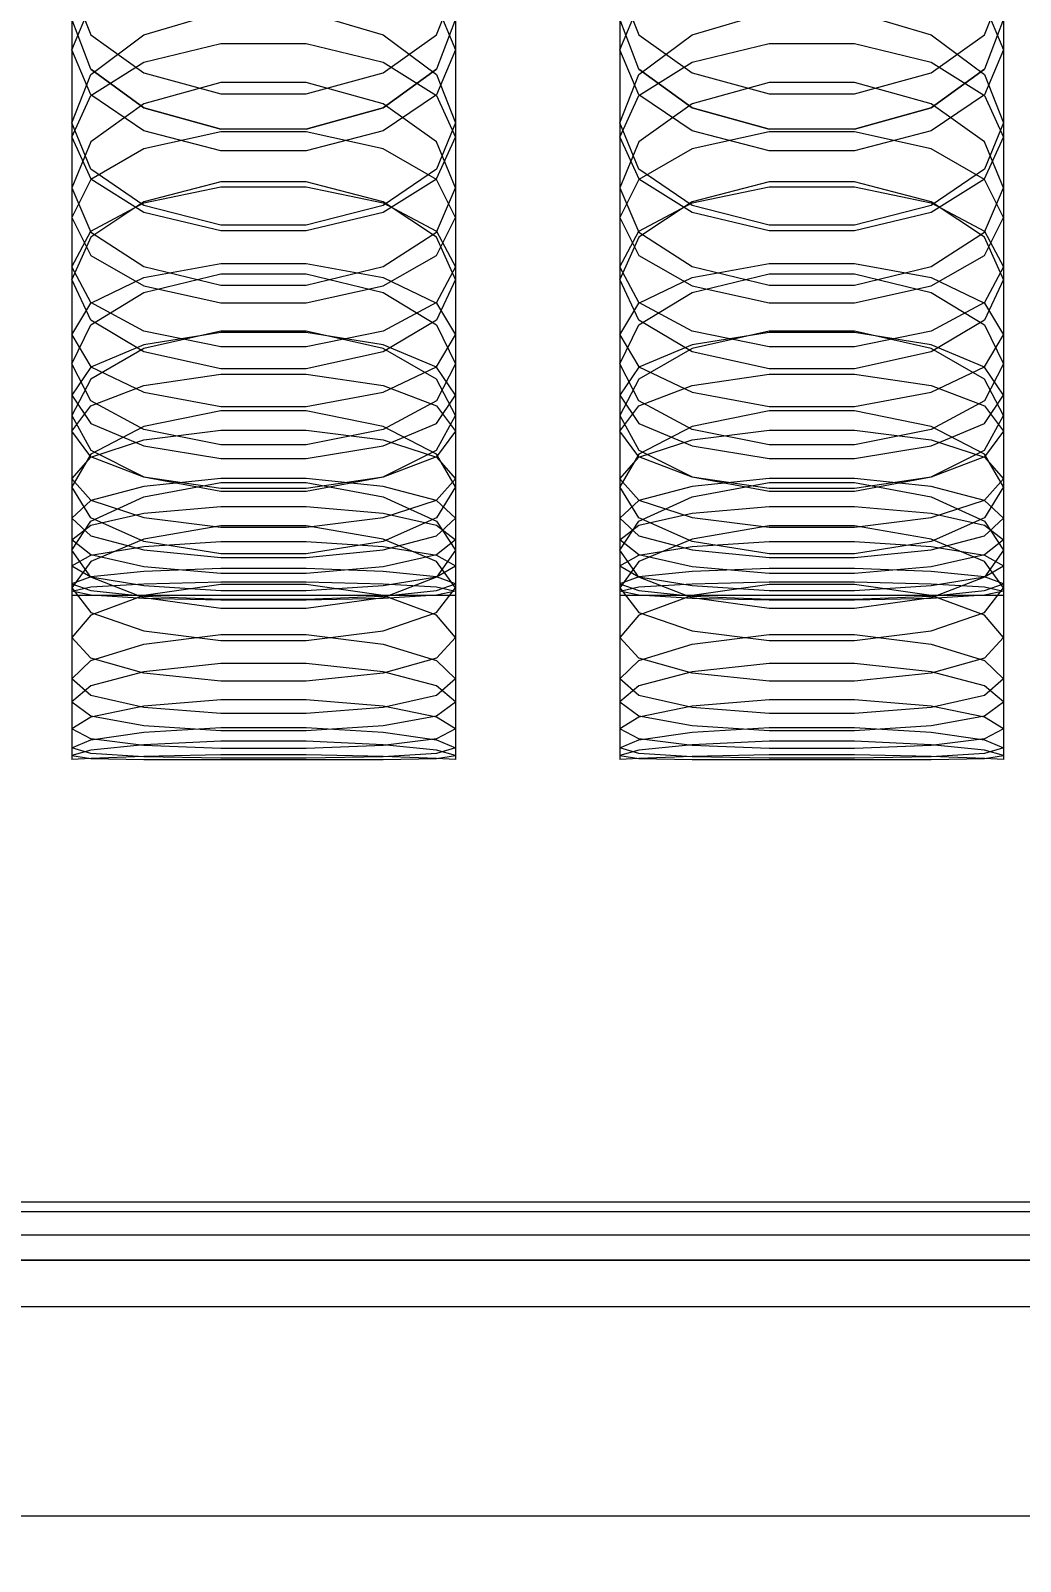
# Model space of a CAD drawing. Header units: millimetres. Extents: x -191664 to 191490, y -197311 to 10263.
# Drawn here: x 1994.5 to 2102.8, y -117955 to -117787.5 of the extents above; entities that cross this region are included whole.
import ezdxf

# ---------------------------------------------------------------- set-up
doc = ezdxf.new("R2010")
doc.units = ezdxf.units.MM
doc.layers.add('DET_briquetadora_frontal', color=7, linetype='Continuous', lineweight=0)
doc.layers.add('R15_COTAS_TRANSPORTE_P', color=1, linetype='Continuous', lineweight=0)
doc.dimstyles.new('PLANTA_20', dxfattribs={"dimtxt": 50, "dimasz": 30, "dimexe": 30, "dimexo": 16, "dimgap": 20, "dimtad": 1, "dimtih": 1, "dimtoh": 1, "dimdec": 1, "dimzin": 0, "dimdsep": 46, "dimcen": 0.09, "dimadec": 0, "dimazin": 0, "dimtfac": 1, "dimtdec": 4, "dimtofl": 0, "dimtmove": 0, "dimatfit": 3, "dimfxl": 1, "dimtolj": 1, "dimtzin": 0, "dimarcsym": 0})

# ---------------------------------------------------------------- blocks, each defined once
blk = doc.blocks.new('*D133')
at = {"layer": 'Defpoints', "color": 0, "transparency": 16777216}
for p in [(439.69, -194147.98), (217.89, -194406.09), (-500, -194490), (-500, -194490), (500, -194490)]:
    blk.add_point(p, dxfattribs=at)
at = {"layer": 'R15_COTAS_TRANSPORTE_P', "color": 0, "lineweight": -2, "transparency": 16777216}
blk.add_arc((-500, -194490), 722.77, 2.37834, 17.62166, dxfattribs=at)
at = {"layer": 'R15_COTAS_TRANSPORTE_P', "color": 0, "transparency": 16777216}
for points in [[(184.12, -194272.81), (193.59, -194269.58), (179.18, -194242.8)], [(227.15, -194459.9), (217.15, -194460.11), (222.77, -194490)]]:
    blk.add_solid(points, dxfattribs=at)

msp = doc.modelspace()

# ---------------------------------------------------------------- linework, layer by layer
at = {"layer": 'DET_briquetadora_frontal', "color": 9, "true_color": 0xb9c3c2}
for p, q in [((1999, -117782.73), (1999, -117797.53)), ((1999, -117782.73), (2001.08, -117787.92)), ((2038.92, -117787.92), (2041, -117782.73)), ((2041, -117782.73), (2041, -117797.53)), ((2059, -117782.73), (2059, -117797.53)), ((2059, -117782.73), (2061.08, -117787.92)), ((2098.92, -117787.92), (2101, -117782.73)), ((2101, -117782.73), (2101, -117797.53)), ((1999, -117789.54), (2001.08, -117784.6)), ((2038.92, -117784.6), (2041, -117789.54)), ((2059, -117789.54), (2061.08, -117784.6)), ((2098.92, -117784.6), (2101, -117789.54)), ((2001.08, -117791.66), (1999, -117786.19)), ((2006.91, -117787.91), (2015.33, -117785.44)), ((2024.67, -117785.44), (2033.09, -117787.91)), ((2041, -117786.19), (2038.92, -117791.66)), ((2061.08, -117791.66), (2059, -117786.19)), ((2066.91, -117787.91), (2075.33, -117785.44)), ((2084.67, -117785.44), (2093.09, -117787.91)), ((2101, -117786.19), (2098.92, -117791.66)), ((2001.08, -117792.26), (2006.91, -117787.91)), ((2001.08, -117787.92), (2006.91, -117792.08)), ((2033.09, -117787.91), (2038.92, -117792.26)), ((2033.09, -117792.08), (2038.92, -117787.92)), ((2061.08, -117792.26), (2066.91, -117787.91)), ((2061.08, -117787.92), (2066.91, -117792.08)), ((2093.09, -117787.91), (2098.92, -117792.26)), ((2093.09, -117792.08), (2098.92, -117787.92)), ((1999, -117789.54), (1999, -117804.67)), ((2001.08, -117794.48), (1999, -117789.54)), ((2006.91, -117790.9), (2015.33, -117788.87)), ((2015.33, -117788.87), (2024.67, -117788.87)), ((2024.67, -117788.87), (2033.09, -117790.9)), ((2041, -117789.54), (2038.92, -117794.48)), ((2041, -117789.54), (2041, -117804.67)), ((2059, -117789.54), (2059, -117804.67)), ((2061.08, -117794.48), (2059, -117789.54)), ((2066.91, -117790.9), (2075.33, -117788.87)), ((2075.33, -117788.87), (2084.67, -117788.87)), ((2084.67, -117788.87), (2093.09, -117790.9)), ((2101, -117789.54), (2098.92, -117794.48)), ((2101, -117789.54), (2101, -117804.67)), ((2001.08, -117794.55), (2006.91, -117790.9)), ((2033.09, -117790.9), (2038.92, -117794.55)), ((2061.08, -117794.55), (2066.91, -117790.9)), ((2093.09, -117790.9), (2098.92, -117794.55)), ((1999, -117797.53), (2001.08, -117792.26)), ((2006.91, -117795.92), (2001.08, -117791.66)), ((2001.08, -117791.66), (2006.91, -117795.91)), ((2006.91, -117792.08), (2015.33, -117794.39)), ((2024.67, -117794.39), (2033.09, -117792.08)), ((2038.92, -117791.66), (2033.09, -117795.92)), ((2033.09, -117795.91), (2038.92, -117791.66)), ((2038.92, -117792.26), (2041, -117797.53)), ((2059, -117797.53), (2061.08, -117792.26)), ((2066.91, -117795.92), (2061.08, -117791.66)), ((2061.08, -117791.66), (2066.91, -117795.91)), ((2066.91, -117792.08), (2075.33, -117794.39)), ((2084.67, -117794.39), (2093.09, -117792.08)), ((2098.92, -117791.66), (2093.09, -117795.92)), ((2093.09, -117795.91), (2098.92, -117791.66)), ((2098.92, -117792.26), (2101, -117797.53)), ((1999, -117799.11), (2001.08, -117794.55)), ((2006.91, -117798.43), (2001.08, -117794.48)), ((2015.33, -117793.12), (2006.91, -117795.48)), ((2024.67, -117793.12), (2015.33, -117793.12)), ((2015.33, -117794.39), (2024.67, -117794.39)), ((2033.09, -117795.48), (2024.67, -117793.12)), ((2038.92, -117794.48), (2033.09, -117798.43)), ((2038.92, -117794.55), (2041, -117799.11)), ((2059, -117799.11), (2061.08, -117794.55)), ((2066.91, -117798.43), (2061.08, -117794.48)), ((2075.33, -117793.12), (2066.91, -117795.48)), ((2084.67, -117793.12), (2075.33, -117793.12)), ((2075.33, -117794.39), (2084.67, -117794.39)), ((2093.09, -117795.48), (2084.67, -117793.12)), ((2098.92, -117794.48), (2093.09, -117798.43)), ((2098.92, -117794.55), (2101, -117799.11)), ((2006.91, -117795.48), (2001.08, -117799.64)), ((2006.91, -117795.91), (2015.33, -117798.23)), ((2015.33, -117798.23), (2006.91, -117795.92)), ((2024.67, -117798.23), (2033.09, -117795.91)), ((2033.09, -117795.92), (2024.67, -117798.23)), ((2038.92, -117799.64), (2033.09, -117795.48)), ((2066.91, -117795.48), (2061.08, -117799.64)), ((2066.91, -117795.91), (2075.33, -117798.23)), ((2075.33, -117798.23), (2066.91, -117795.92)), ((2084.67, -117798.23), (2093.09, -117795.91)), ((2093.09, -117795.92), (2084.67, -117798.23)), ((2098.92, -117799.64), (2093.09, -117795.48)), ((2001.08, -117802.63), (1999, -117797.53)), ((2041, -117797.53), (2038.92, -117802.63)), ((2061.08, -117802.63), (2059, -117797.53)), ((2101, -117797.53), (2098.92, -117802.63)), ((1999, -117799.11), (1999, -117814.7)), ((1999, -117799.11), (2001.08, -117803.67)), ((2001.08, -117799.64), (1999, -117804.67)), ((2015.33, -117800.63), (2006.91, -117798.43)), ((2015.33, -117798.55), (2006.91, -117800.4)), ((2024.67, -117798.23), (2015.33, -117798.23)), ((2024.67, -117798.55), (2015.33, -117798.55)), ((2033.09, -117798.43), (2024.67, -117800.63)), ((2033.09, -117800.4), (2024.67, -117798.55)), ((2038.92, -117803.67), (2041, -117799.11)), ((2041, -117804.67), (2038.92, -117799.64)), ((2041, -117799.11), (2041, -117814.7)), ((2059, -117799.11), (2059, -117814.7)), ((2059, -117799.11), (2061.08, -117803.67)), ((2061.08, -117799.64), (2059, -117804.67)), ((2075.33, -117800.63), (2066.91, -117798.43)), ((2075.33, -117798.55), (2066.91, -117800.4)), ((2084.67, -117798.23), (2075.33, -117798.23)), ((2084.67, -117798.55), (2075.33, -117798.55)), ((2093.09, -117798.43), (2084.67, -117800.63)), ((2093.09, -117800.4), (2084.67, -117798.55)), ((2098.92, -117803.67), (2101, -117799.11)), ((2101, -117804.67), (2098.92, -117799.64)), ((2101, -117799.11), (2101, -117814.7)), ((2006.91, -117800.4), (2001.08, -117803.74)), ((2024.67, -117800.63), (2015.33, -117800.63)), ((2038.92, -117803.74), (2033.09, -117800.4)), ((2066.91, -117800.4), (2061.08, -117803.74)), ((2084.67, -117800.63), (2075.33, -117800.63)), ((2098.92, -117803.74), (2093.09, -117800.4)), ((2006.91, -117806.6), (2001.08, -117802.63)), ((2038.92, -117802.63), (2033.09, -117806.6)), ((2066.91, -117806.6), (2061.08, -117802.63)), ((2098.92, -117802.63), (2093.09, -117806.6)), ((2001.08, -117803.74), (1999, -117807.9)), ((1999, -117804.67), (2001.08, -117809.51)), ((2001.08, -117803.67), (2006.91, -117807.32)), ((2015.33, -117804), (2006.91, -117806.19)), ((2006.91, -117806.3), (2015.33, -117804.56)), ((2024.67, -117804), (2015.33, -117804)), ((2015.33, -117804.56), (2024.67, -117804.56)), ((2033.09, -117806.19), (2024.67, -117804)), ((2024.67, -117804.56), (2033.09, -117806.3)), ((2033.09, -117807.32), (2038.92, -117803.67)), ((2041, -117807.9), (2038.92, -117803.74)), ((2038.92, -117809.51), (2041, -117804.67)), ((2061.08, -117803.74), (2059, -117807.9)), ((2059, -117804.67), (2061.08, -117809.51)), ((2061.08, -117803.67), (2066.91, -117807.32)), ((2075.33, -117804), (2066.91, -117806.19)), ((2066.91, -117806.3), (2075.33, -117804.56)), ((2084.67, -117804), (2075.33, -117804)), ((2075.33, -117804.56), (2084.67, -117804.56)), ((2093.09, -117806.19), (2084.67, -117804)), ((2084.67, -117804.56), (2093.09, -117806.3)), ((2093.09, -117807.32), (2098.92, -117803.67)), ((2101, -117807.9), (2098.92, -117803.74)), ((2098.92, -117809.51), (2101, -117804.67)), ((2006.91, -117806.19), (2001.08, -117810.05)), ((2001.08, -117809.42), (2006.91, -117806.3)), ((2038.92, -117810.05), (2033.09, -117806.19)), ((2033.09, -117806.3), (2038.92, -117809.42)), ((2066.91, -117806.19), (2061.08, -117810.05)), ((2061.08, -117809.42), (2066.91, -117806.3)), ((2098.92, -117810.05), (2093.09, -117806.19)), ((2093.09, -117806.3), (2098.92, -117809.42)), ((1999, -117807.9), (1999, -117823.91)), ((1999, -117807.9), (2001.08, -117812.06)), ((2015.33, -117808.75), (2006.91, -117806.6)), ((2006.91, -117807.32), (2015.33, -117809.35)), ((2033.09, -117806.6), (2024.67, -117808.75)), ((2024.67, -117809.35), (2033.09, -117807.32)), ((2038.92, -117812.06), (2041, -117807.9)), ((2041, -117807.9), (2041, -117823.91)), ((2059, -117807.9), (2059, -117823.91)), ((2059, -117807.9), (2061.08, -117812.06)), ((2075.33, -117808.75), (2066.91, -117806.6)), ((2066.91, -117807.32), (2075.33, -117809.35)), ((2093.09, -117806.6), (2084.67, -117808.75)), ((2084.67, -117809.35), (2093.09, -117807.32)), ((2098.92, -117812.06), (2101, -117807.9)), ((2101, -117807.9), (2101, -117823.91)), ((1999, -117813.32), (2001.08, -117809.42)), ((2001.08, -117809.51), (2006.91, -117813.27)), ((2024.67, -117808.75), (2015.33, -117808.75)), ((2015.33, -117809.35), (2024.67, -117809.35)), ((2033.09, -117813.27), (2038.92, -117809.51)), ((2038.92, -117809.42), (2041, -117813.32)), ((2059, -117813.32), (2061.08, -117809.42)), ((2061.08, -117809.51), (2066.91, -117813.27)), ((2084.67, -117808.75), (2075.33, -117808.75)), ((2075.33, -117809.35), (2084.67, -117809.35)), ((2093.09, -117813.27), (2098.92, -117809.51)), ((2098.92, -117809.42), (2101, -117813.32)), ((2001.08, -117810.05), (1999, -117814.7)), ((2041, -117814.7), (2038.92, -117810.05)), ((2061.08, -117810.05), (2059, -117814.7)), ((2101, -117814.7), (2098.92, -117810.05)), ((2001.08, -117812.06), (2006.91, -117815.4)), ((2006.91, -117814.48), (2015.33, -117812.93)), ((2015.33, -117812.93), (2024.67, -117812.93)), ((2024.67, -117812.93), (2033.09, -117814.48)), ((2033.09, -117815.4), (2038.92, -117812.06)), ((2061.08, -117812.06), (2066.91, -117815.4)), ((2066.91, -117814.48), (2075.33, -117812.93)), ((2075.33, -117812.93), (2084.67, -117812.93)), ((2084.67, -117812.93), (2093.09, -117814.48)), ((2093.09, -117815.4), (2098.92, -117812.06)), ((1999, -117813.32), (1999, -117829.59)), ((2001.08, -117817.21), (1999, -117813.32)), ((2001.08, -117819.16), (1999, -117814.7)), ((2001.08, -117817.28), (2006.91, -117814.48)), ((2006.91, -117813.27), (2015.33, -117815.31)), ((2006.91, -117816.11), (2015.33, -117814.08)), ((2015.33, -117814.08), (2024.67, -117814.08)), ((2024.67, -117815.31), (2033.09, -117813.27)), ((2024.67, -117814.08), (2033.09, -117816.11)), ((2033.09, -117814.48), (2038.92, -117817.28)), ((2041, -117813.32), (2038.92, -117817.21)), ((2041, -117814.7), (2038.92, -117819.16)), ((2041, -117813.32), (2041, -117829.59)), ((2059, -117813.32), (2059, -117829.59)), ((2061.08, -117817.21), (2059, -117813.32)), ((2061.08, -117819.16), (2059, -117814.7)), ((2061.08, -117817.28), (2066.91, -117814.48)), ((2066.91, -117813.27), (2075.33, -117815.31)), ((2066.91, -117816.11), (2075.33, -117814.08)), ((2075.33, -117814.08), (2084.67, -117814.08)), ((2084.67, -117815.31), (2093.09, -117813.27)), ((2084.67, -117814.08), (2093.09, -117816.11)), ((2093.09, -117814.48), (2098.92, -117817.28)), ((2101, -117813.32), (2098.92, -117817.21)), ((2101, -117814.7), (2098.92, -117819.16)), ((2101, -117813.32), (2101, -117829.59)), ((2001.08, -117819.66), (2006.91, -117816.11)), ((2006.91, -117815.4), (2015.33, -117817.26)), ((2015.33, -117815.31), (2024.67, -117815.31)), ((2024.67, -117817.26), (2033.09, -117815.4)), ((2033.09, -117816.11), (2038.92, -117819.66)), ((2061.08, -117819.66), (2066.91, -117816.11)), ((2066.91, -117815.4), (2075.33, -117817.26)), ((2075.33, -117815.31), (2084.67, -117815.31)), ((2084.67, -117817.26), (2093.09, -117815.4)), ((2093.09, -117816.11), (2098.92, -117819.66)), ((1999, -117820.76), (2001.08, -117817.28)), ((2006.91, -117820.34), (2001.08, -117817.21)), ((2015.33, -117817.26), (2024.67, -117817.26)), ((2038.92, -117817.21), (2033.09, -117820.34)), ((2038.92, -117817.28), (2041, -117820.76)), ((2059, -117820.76), (2061.08, -117817.28)), ((2066.91, -117820.34), (2061.08, -117817.21)), ((2075.33, -117817.26), (2084.67, -117817.26)), ((2098.92, -117817.21), (2093.09, -117820.34)), ((2098.92, -117817.28), (2101, -117820.76)), ((1999, -117823.91), (2001.08, -117819.66)), ((2006.91, -117822.61), (2001.08, -117819.16)), ((2038.92, -117819.16), (2033.09, -117822.61)), ((2038.92, -117819.66), (2041, -117823.91)), ((2059, -117823.91), (2061.08, -117819.66)), ((2066.91, -117822.61), (2061.08, -117819.16)), ((2098.92, -117819.16), (2093.09, -117822.61)), ((2098.92, -117819.66), (2101, -117823.91)), ((1999, -117820.76), (1999, -117837.39)), ((1999, -117820.76), (2001.08, -117824.25)), ((2015.33, -117822.07), (2006.91, -117820.34)), ((2015.33, -117820.35), (2006.91, -117822.26)), ((2015.33, -117820.48), (2006.91, -117821.84)), ((2024.67, -117820.35), (2015.33, -117820.35)), ((2024.67, -117820.48), (2015.33, -117820.48)), ((2033.09, -117820.34), (2024.67, -117822.07)), ((2033.09, -117822.26), (2024.67, -117820.35)), ((2033.09, -117821.84), (2024.67, -117820.48)), ((2038.92, -117824.25), (2041, -117820.76)), ((2041, -117820.76), (2041, -117837.39)), ((2059, -117820.76), (2059, -117837.39)), ((2059, -117820.76), (2061.08, -117824.25)), ((2075.33, -117822.07), (2066.91, -117820.34)), ((2075.33, -117820.35), (2066.91, -117822.26)), ((2075.33, -117820.48), (2066.91, -117821.84)), ((2084.67, -117820.35), (2075.33, -117820.35)), ((2084.67, -117820.48), (2075.33, -117820.48)), ((2093.09, -117820.34), (2084.67, -117822.07)), ((2093.09, -117822.26), (2084.67, -117820.35)), ((2093.09, -117821.84), (2084.67, -117820.48)), ((2098.92, -117824.25), (2101, -117820.76)), ((2101, -117820.76), (2101, -117837.39)), ((2006.91, -117821.84), (2001.08, -117824.3)), ((2006.91, -117822.26), (2001.08, -117825.6)), ((2015.33, -117824.47), (2006.91, -117822.61)), ((2024.67, -117822.07), (2015.33, -117822.07)), ((2033.09, -117822.61), (2024.67, -117824.47)), ((2038.92, -117824.3), (2033.09, -117821.84)), ((2038.92, -117825.6), (2033.09, -117822.26)), ((2066.91, -117821.84), (2061.08, -117824.3)), ((2066.91, -117822.26), (2061.08, -117825.6)), ((2075.33, -117824.47), (2066.91, -117822.61)), ((2084.67, -117822.07), (2075.33, -117822.07)), ((2093.09, -117822.61), (2084.67, -117824.47)), ((2098.92, -117824.3), (2093.09, -117821.84)), ((2098.92, -117825.6), (2093.09, -117822.26)), ((2001.08, -117827.98), (1999, -117823.91)), ((2001.08, -117824.3), (1999, -117827.37)), ((2001.08, -117824.25), (2006.91, -117827.04)), ((2024.67, -117824.47), (2015.33, -117824.47)), ((2033.09, -117827.04), (2038.92, -117824.25)), ((2041, -117823.91), (2038.92, -117827.98)), ((2041, -117827.37), (2038.92, -117824.3)), ((2061.08, -117827.98), (2059, -117823.91)), ((2061.08, -117824.3), (2059, -117827.37)), ((2061.08, -117824.25), (2066.91, -117827.04)), ((2084.67, -117824.47), (2075.33, -117824.47)), ((2093.09, -117827.04), (2098.92, -117824.25)), ((2101, -117823.91), (2098.92, -117827.98)), ((2101, -117827.37), (2098.92, -117824.3)), ((2001.08, -117825.6), (1999, -117829.59)), ((2001.08, -117828.52), (2006.91, -117826.29)), ((2006.91, -117826.29), (2015.33, -117825.05)), ((2015.33, -117825.05), (2024.67, -117825.05)), ((2024.67, -117825.05), (2033.09, -117826.29)), ((2033.09, -117826.29), (2038.92, -117828.52)), ((2041, -117829.59), (2038.92, -117825.6)), ((2061.08, -117825.6), (2059, -117829.59)), ((2061.08, -117828.52), (2066.91, -117826.29)), ((2066.91, -117826.29), (2075.33, -117825.05)), ((2075.33, -117825.05), (2084.67, -117825.05)), ((2084.67, -117825.05), (2093.09, -117826.29)), ((2093.09, -117826.29), (2098.92, -117828.52)), ((2101, -117829.59), (2098.92, -117825.6)), ((1999, -117827.37), (1999, -117844.32)), ((1999, -117827.37), (2001.08, -117830.44)), ((2006.91, -117831.11), (2001.08, -117827.98)), ((2006.91, -117827.04), (2015.33, -117828.6)), ((2024.67, -117828.6), (2033.09, -117827.04)), ((2038.92, -117827.98), (2033.09, -117831.11)), ((2038.92, -117830.44), (2041, -117827.37)), ((2041, -117827.37), (2041, -117844.32)), ((2059, -117827.37), (2059, -117844.32)), ((2059, -117827.37), (2061.08, -117830.44)), ((2066.91, -117831.11), (2061.08, -117827.98)), ((2066.91, -117827.04), (2075.33, -117828.6)), ((2084.67, -117828.6), (2093.09, -117827.04)), ((2098.92, -117827.98), (2093.09, -117831.11)), ((2098.92, -117830.44), (2101, -117827.37)), ((2101, -117827.37), (2101, -117844.32)), ((1999, -117831.31), (2001.08, -117828.52)), ((1999, -117829.59), (2001.08, -117833.39)), ((2015.33, -117829.06), (2006.91, -117830.79)), ((2015.33, -117828.6), (2024.67, -117828.6)), ((2024.67, -117829.06), (2015.33, -117829.06)), ((2033.09, -117830.79), (2024.67, -117829.06)), ((2038.92, -117828.52), (2041, -117831.31)), ((2038.92, -117833.39), (2041, -117829.59)), ((2059, -117831.31), (2061.08, -117828.52)), ((2059, -117829.59), (2061.08, -117833.39)), ((2075.33, -117829.06), (2066.91, -117830.79)), ((2075.33, -117828.6), (2084.67, -117828.6)), ((2084.67, -117829.06), (2075.33, -117829.06)), ((2093.09, -117830.79), (2084.67, -117829.06)), ((2098.92, -117828.52), (2101, -117831.31)), ((2098.92, -117833.39), (2101, -117829.59)), ((1999, -117831.31), (1999, -117848.45)), ((2001.08, -117834.1), (1999, -117831.31)), ((2001.08, -117830.44), (2006.91, -117832.9)), ((2006.91, -117830.79), (2001.08, -117833.81)), ((2015.33, -117832.79), (2006.91, -117831.11)), ((2006.91, -117832.25), (2015.33, -117831.2)), ((2015.33, -117831.2), (2024.67, -117831.2)), ((2033.09, -117831.11), (2024.67, -117832.79)), ((2024.67, -117831.2), (2033.09, -117832.25)), ((2033.09, -117832.9), (2038.92, -117830.44)), ((2038.92, -117833.81), (2033.09, -117830.79)), ((2041, -117831.31), (2038.92, -117834.1)), ((2041, -117831.31), (2041, -117848.45)), ((2059, -117831.31), (2059, -117848.45)), ((2061.08, -117834.1), (2059, -117831.31)), ((2061.08, -117830.44), (2066.91, -117832.9)), ((2066.91, -117830.79), (2061.08, -117833.81)), ((2075.33, -117832.79), (2066.91, -117831.11)), ((2066.91, -117832.25), (2075.33, -117831.2)), ((2075.33, -117831.2), (2084.67, -117831.2)), ((2093.09, -117831.11), (2084.67, -117832.79)), ((2084.67, -117831.2), (2093.09, -117832.25)), ((2093.09, -117832.9), (2098.92, -117830.44)), ((2098.92, -117833.81), (2093.09, -117830.79)), ((2101, -117831.31), (2098.92, -117834.1)), ((2101, -117831.31), (2101, -117848.45)), ((2001.08, -117834.14), (2006.91, -117832.25)), ((2006.91, -117832.9), (2015.33, -117834.27)), ((2024.67, -117832.79), (2015.33, -117832.79)), ((2024.67, -117834.27), (2033.09, -117832.9)), ((2033.09, -117832.25), (2038.92, -117834.14)), ((2061.08, -117834.14), (2066.91, -117832.25)), ((2066.91, -117832.9), (2075.33, -117834.27)), ((2084.67, -117832.79), (2075.33, -117832.79)), ((2084.67, -117834.27), (2093.09, -117832.9)), ((2093.09, -117832.25), (2098.92, -117834.14)), ((2001.08, -117833.81), (1999, -117837.39)), ((1999, -117836.5), (2001.08, -117834.14)), ((2001.08, -117833.39), (2006.91, -117836.3)), ((2006.91, -117836.33), (2001.08, -117834.1)), ((2015.33, -117834.27), (2024.67, -117834.27)), ((2033.09, -117836.3), (2038.92, -117833.39)), ((2038.92, -117834.1), (2033.09, -117836.33)), ((2041, -117837.39), (2038.92, -117833.81)), ((2038.92, -117834.14), (2041, -117836.5)), ((2061.08, -117833.81), (2059, -117837.39)), ((2059, -117836.5), (2061.08, -117834.14)), ((2061.08, -117833.39), (2066.91, -117836.3)), ((2066.91, -117836.33), (2061.08, -117834.1)), ((2075.33, -117834.27), (2084.67, -117834.27)), ((2093.09, -117836.3), (2098.92, -117833.39)), ((2098.92, -117834.1), (2093.09, -117836.33)), ((2101, -117837.39), (2098.92, -117833.81)), ((2098.92, -117834.14), (2101, -117836.5)), ((1999, -117836.5), (1999, -117853.88)), ((1999, -117836.5), (2001.08, -117838.86)), ((2006.91, -117836.3), (2015.33, -117837.86)), ((2015.33, -117837.57), (2006.91, -117836.33)), ((2015.33, -117836.49), (2006.91, -117837.35)), ((2024.67, -117836.49), (2015.33, -117836.49)), ((2024.67, -117837.86), (2033.09, -117836.3)), ((2033.09, -117836.33), (2024.67, -117837.57)), ((2033.09, -117837.35), (2024.67, -117836.49)), ((2038.92, -117838.86), (2041, -117836.5)), ((2041, -117836.5), (2041, -117853.88)), ((2059, -117836.5), (2059, -117853.88)), ((2059, -117836.5), (2061.08, -117838.86)), ((2066.91, -117836.3), (2075.33, -117837.86)), ((2075.33, -117837.57), (2066.91, -117836.33)), ((2075.33, -117836.49), (2066.91, -117837.35)), ((2084.67, -117836.49), (2075.33, -117836.49)), ((2084.67, -117837.86), (2093.09, -117836.3)), ((2093.09, -117836.33), (2084.67, -117837.57)), ((2093.09, -117837.35), (2084.67, -117836.49)), ((2098.92, -117838.86), (2101, -117836.5)), ((2101, -117836.5), (2101, -117853.88)), ((2001.08, -117840.78), (1999, -117837.39)), ((2006.91, -117837.35), (2001.08, -117838.89)), ((2006.91, -117838.47), (2015.33, -117836.92)), ((2015.33, -117836.92), (2024.67, -117836.92)), ((2024.67, -117837.57), (2015.33, -117837.57)), ((2015.33, -117837.86), (2024.67, -117837.86)), ((2024.67, -117836.92), (2033.09, -117838.47)), ((2038.92, -117838.89), (2033.09, -117837.35)), ((2041, -117837.39), (2038.92, -117840.78)), ((2061.08, -117840.78), (2059, -117837.39)), ((2066.91, -117837.35), (2061.08, -117838.89)), ((2066.91, -117838.47), (2075.33, -117836.92)), ((2075.33, -117836.92), (2084.67, -117836.92)), ((2084.67, -117837.57), (2075.33, -117837.57)), ((2075.33, -117837.86), (2084.67, -117837.86)), ((2084.67, -117836.92), (2093.09, -117838.47)), ((2098.92, -117838.89), (2093.09, -117837.35)), ((2101, -117837.39), (2098.92, -117840.78)), ((2001.08, -117838.89), (1999, -117840.82)), ((2001.08, -117841.15), (2006.91, -117838.47)), ((2001.08, -117838.86), (2006.91, -117840.75)), ((2006.91, -117840.27), (2015.33, -117839.54)), ((2015.33, -117839.54), (2024.67, -117839.54)), ((2024.67, -117839.54), (2033.09, -117840.27)), ((2033.09, -117838.47), (2038.92, -117841.15)), ((2033.09, -117840.75), (2038.92, -117838.86)), ((2041, -117840.82), (2038.92, -117838.89)), ((2061.08, -117838.89), (2059, -117840.82)), ((2061.08, -117841.15), (2066.91, -117838.47)), ((2061.08, -117838.86), (2066.91, -117840.75)), ((2066.91, -117840.27), (2075.33, -117839.54)), ((2075.33, -117839.54), (2084.67, -117839.54)), ((2084.67, -117839.54), (2093.09, -117840.27)), ((2093.09, -117838.47), (2098.92, -117841.15)), ((2093.09, -117840.75), (2098.92, -117838.86)), ((2101, -117840.82), (2098.92, -117838.89)), ((1999, -117840.82), (1999, -117858.41)), ((1999, -117840.82), (2001.08, -117842.74)), ((1999, -117844.32), (2001.08, -117841.15)), ((1999, -117843.2), (2001.08, -117841.57)), ((2001.08, -117841.57), (2006.91, -117840.27)), ((2006.91, -117843.36), (2001.08, -117840.78)), ((2006.91, -117840.75), (2015.33, -117841.8)), ((2024.67, -117841.8), (2033.09, -117840.75)), ((2033.09, -117840.27), (2038.92, -117841.57)), ((2038.92, -117840.78), (2033.09, -117843.36)), ((2038.92, -117842.74), (2041, -117840.82)), ((2038.92, -117841.15), (2041, -117844.32)), ((2038.92, -117841.57), (2041, -117843.2)), ((2041, -117840.82), (2041, -117858.41)), ((2059, -117840.82), (2059, -117858.41)), ((2059, -117840.82), (2061.08, -117842.74)), ((2059, -117844.32), (2061.08, -117841.15)), ((2059, -117843.2), (2061.08, -117841.57)), ((2061.08, -117841.57), (2066.91, -117840.27)), ((2066.91, -117843.36), (2061.08, -117840.78)), ((2066.91, -117840.75), (2075.33, -117841.8)), ((2084.67, -117841.8), (2093.09, -117840.75)), ((2093.09, -117840.27), (2098.92, -117841.57)), ((2098.92, -117840.78), (2093.09, -117843.36)), ((2098.92, -117842.74), (2101, -117840.82)), ((2098.92, -117841.15), (2101, -117844.32)), ((2098.92, -117841.57), (2101, -117843.2)), ((2101, -117840.82), (2101, -117858.41)), ((1999, -117843.2), (1999, -117860.91)), ((2001.08, -117844.84), (1999, -117843.2)), ((2001.08, -117842.74), (2006.91, -117844.28)), ((2006.91, -117843.1), (2001.08, -117845.56)), ((2015.33, -117841.67), (2006.91, -117843.1)), ((2024.67, -117841.67), (2015.33, -117841.67)), ((2015.33, -117841.8), (2024.67, -117841.8)), ((2033.09, -117843.1), (2024.67, -117841.67)), ((2033.09, -117844.28), (2038.92, -117842.74)), ((2038.92, -117845.56), (2033.09, -117843.1)), ((2041, -117843.2), (2038.92, -117844.84)), ((2041, -117843.2), (2041, -117860.91)), ((2059, -117843.2), (2059, -117860.91)), ((2061.08, -117844.84), (2059, -117843.2)), ((2061.08, -117842.74), (2066.91, -117844.28)), ((2066.91, -117843.1), (2061.08, -117845.56)), ((2075.33, -117841.67), (2066.91, -117843.1)), ((2084.67, -117841.67), (2075.33, -117841.67)), ((2075.33, -117841.8), (2084.67, -117841.8)), ((2093.09, -117843.1), (2084.67, -117841.67)), ((2093.09, -117844.28), (2098.92, -117842.74)), ((2098.92, -117845.56), (2093.09, -117843.1)), ((2101, -117843.2), (2098.92, -117844.84)), ((2101, -117843.2), (2101, -117860.91)), ((2001.08, -117847.29), (1999, -117844.32)), ((1999, -117846.05), (2001.08, -117844.86)), ((2001.08, -117844.86), (2006.91, -117843.91)), ((2006.91, -117846.14), (2001.08, -117844.84)), ((2015.33, -117844.73), (2006.91, -117843.36)), ((2006.91, -117843.91), (2015.33, -117843.38)), ((2006.91, -117844.28), (2015.33, -117845.14)), ((2015.33, -117843.38), (2024.67, -117843.38)), ((2024.67, -117844.73), (2015.33, -117844.73)), ((2033.09, -117843.36), (2024.67, -117844.73)), ((2024.67, -117843.38), (2033.09, -117843.91)), ((2024.67, -117845.14), (2033.09, -117844.28)), ((2033.09, -117843.91), (2038.92, -117844.86)), ((2038.92, -117844.84), (2033.09, -117846.14)), ((2041, -117844.32), (2038.92, -117847.29)), ((2038.92, -117844.86), (2041, -117846.05)), ((2061.08, -117847.29), (2059, -117844.32)), ((2059, -117846.05), (2061.08, -117844.86)), ((2061.08, -117844.86), (2066.91, -117843.91)), ((2066.91, -117846.14), (2061.08, -117844.84)), ((2075.33, -117844.73), (2066.91, -117843.36)), ((2066.91, -117843.91), (2075.33, -117843.38)), ((2066.91, -117844.28), (2075.33, -117845.14)), ((2075.33, -117843.38), (2084.67, -117843.38)), ((2084.67, -117844.73), (2075.33, -117844.73)), ((2093.09, -117843.36), (2084.67, -117844.73)), ((2084.67, -117843.38), (2093.09, -117843.91)), ((2084.67, -117845.14), (2093.09, -117844.28)), ((2093.09, -117843.91), (2098.92, -117844.86)), ((2098.92, -117844.84), (2093.09, -117846.14)), ((2101, -117844.32), (2098.92, -117847.29)), ((2098.92, -117844.86), (2101, -117846.05)), ((2001.08, -117845.56), (1999, -117848.45)), ((1999, -117846.05), (1999, -117863.89)), ((1999, -117846.05), (2001.08, -117847.24)), ((2006.91, -117846.66), (2001.08, -117847.25)), ((2015.33, -117846.87), (2006.91, -117846.14)), ((2015.33, -117846.33), (2006.91, -117846.66)), ((2015.33, -117845.14), (2024.67, -117845.14)), ((2024.67, -117846.33), (2015.33, -117846.33)), ((2033.09, -117846.14), (2024.67, -117846.87)), ((2033.09, -117846.66), (2024.67, -117846.33)), ((2038.92, -117847.25), (2033.09, -117846.66)), ((2041, -117848.45), (2038.92, -117845.56)), ((2038.92, -117847.24), (2041, -117846.05)), ((2041, -117846.05), (2041, -117863.89)), ((2061.08, -117845.56), (2059, -117848.45)), ((2059, -117846.05), (2059, -117863.89)), ((2059, -117846.05), (2061.08, -117847.24)), ((2066.91, -117846.66), (2061.08, -117847.25)), ((2075.33, -117846.87), (2066.91, -117846.14)), ((2075.33, -117846.33), (2066.91, -117846.66)), ((2075.33, -117845.14), (2084.67, -117845.14)), ((2084.67, -117846.33), (2075.33, -117846.33)), ((2093.09, -117846.14), (2084.67, -117846.87)), ((2093.09, -117846.66), (2084.67, -117846.33)), ((2098.92, -117847.25), (2093.09, -117846.66)), ((2101, -117848.45), (2098.92, -117845.56)), ((2098.92, -117847.24), (2101, -117846.05)), ((2101, -117846.05), (2101, -117863.89)), ((2001.08, -117847.25), (1999, -117848)), ((1999, -117848), (1999, -117865.94)), ((1999, -117848), (2001.08, -117848.74)), ((2001.08, -117847.24), (2006.91, -117848.19)), ((2006.91, -117849.53), (2001.08, -117847.29)), ((2001.08, -117848.35), (2006.91, -117847.99)), ((2006.91, -117847.99), (2015.33, -117847.79)), ((2015.33, -117848.07), (2006.91, -117849.3)), ((2006.91, -117848.19), (2015.33, -117848.72)), ((2024.67, -117846.87), (2015.33, -117846.87)), ((2015.33, -117847.79), (2024.67, -117847.79)), ((2024.67, -117848.07), (2015.33, -117848.07)), ((2024.67, -117847.79), (2033.09, -117847.99)), ((2033.09, -117849.3), (2024.67, -117848.07)), ((2024.67, -117848.72), (2033.09, -117848.19)), ((2033.09, -117848.19), (2038.92, -117847.24)), ((2038.92, -117847.29), (2033.09, -117849.53)), ((2033.09, -117847.99), (2038.92, -117848.35)), ((2041, -117848), (2038.92, -117847.25)), ((2038.92, -117848.74), (2041, -117848)), ((2041, -117848), (2041, -117865.94)), ((2061.08, -117847.25), (2059, -117848)), ((2059, -117848), (2059, -117865.94)), ((2059, -117848), (2061.08, -117848.74)), ((2061.08, -117847.24), (2066.91, -117848.19)), ((2066.91, -117849.53), (2061.08, -117847.29)), ((2061.08, -117848.35), (2066.91, -117847.99)), ((2066.91, -117847.99), (2075.33, -117847.79)), ((2075.33, -117848.07), (2066.91, -117849.3)), ((2066.91, -117848.19), (2075.33, -117848.72)), ((2084.67, -117846.87), (2075.33, -117846.87)), ((2075.33, -117847.79), (2084.67, -117847.79)), ((2084.67, -117848.07), (2075.33, -117848.07)), ((2084.67, -117847.79), (2093.09, -117847.99)), ((2093.09, -117849.3), (2084.67, -117848.07)), ((2084.67, -117848.72), (2093.09, -117848.19)), ((2093.09, -117848.19), (2098.92, -117847.24)), ((2098.92, -117847.29), (2093.09, -117849.53)), ((2093.09, -117847.99), (2098.92, -117848.35)), ((2101, -117848), (2098.92, -117847.25)), ((2098.92, -117848.74), (2101, -117848)), ((2101, -117848), (2101, -117865.94)), ((1999, -117848.8), (2001.08, -117848.35)), ((1999, -117848.45), (2001.08, -117851.13)), ((1999, -117848.8), (1999, -117866.78)), ((2001.08, -117849.25), (1999, -117848.8)), ((1999, -117849.25), (1999, -117867.25)), ((1999, -117849.25), (2001.08, -117849.25)), ((2001.08, -117848.74), (2006.91, -117849.34)), ((2001.08, -117849.25), (2006.91, -117849.25)), ((2006.91, -117849.6), (2001.08, -117849.25)), ((2006.91, -117849.3), (2001.08, -117851.42)), ((2006.91, -117849.25), (2015.33, -117849.25)), ((2006.91, -117849.34), (2015.33, -117849.67)), ((2015.33, -117850.71), (2006.91, -117849.53)), ((2015.33, -117849.8), (2006.91, -117849.6)), ((2015.33, -117848.72), (2024.67, -117848.72)), ((2015.33, -117849.25), (2024.67, -117849.25)), ((2015.33, -117849.67), (2024.67, -117849.67)), ((2024.67, -117849.8), (2015.33, -117849.8)), ((2024.67, -117849.25), (2033.09, -117849.25)), ((2024.67, -117849.67), (2033.09, -117849.34)), ((2033.09, -117849.53), (2024.67, -117850.71)), ((2033.09, -117849.6), (2024.67, -117849.8)), ((2033.09, -117849.34), (2038.92, -117848.74)), ((2033.09, -117849.25), (2038.92, -117849.25)), ((2038.92, -117849.25), (2033.09, -117849.6)), ((2038.92, -117851.42), (2033.09, -117849.3)), ((2038.92, -117848.35), (2041, -117848.8)), ((2038.92, -117851.13), (2041, -117848.45)), ((2041, -117848.8), (2038.92, -117849.25)), ((2038.92, -117849.25), (2041, -117849.25)), ((2041, -117848.8), (2041, -117866.78)), ((2041, -117849.25), (2041, -117867.25)), ((2059, -117848.8), (2061.08, -117848.35)), ((2059, -117848.45), (2061.08, -117851.13)), ((2059, -117848.8), (2059, -117866.78)), ((2061.08, -117849.25), (2059, -117848.8)), ((2059, -117849.25), (2059, -117867.25)), ((2059, -117849.25), (2061.08, -117849.25)), ((2061.08, -117848.74), (2066.91, -117849.34)), ((2061.08, -117849.25), (2066.91, -117849.25)), ((2066.91, -117849.6), (2061.08, -117849.25)), ((2066.91, -117849.3), (2061.08, -117851.42)), ((2066.91, -117849.25), (2075.33, -117849.25)), ((2066.91, -117849.34), (2075.33, -117849.67)), ((2075.33, -117850.71), (2066.91, -117849.53)), ((2075.33, -117849.8), (2066.91, -117849.6)), ((2075.33, -117848.72), (2084.67, -117848.72)), ((2075.33, -117849.25), (2084.67, -117849.25)), ((2075.33, -117849.67), (2084.67, -117849.67)), ((2084.67, -117849.8), (2075.33, -117849.8)), ((2084.67, -117849.25), (2093.09, -117849.25)), ((2084.67, -117849.67), (2093.09, -117849.34)), ((2093.09, -117849.53), (2084.67, -117850.71)), ((2093.09, -117849.6), (2084.67, -117849.8)), ((2093.09, -117849.34), (2098.92, -117848.74)), ((2093.09, -117849.25), (2098.92, -117849.25)), ((2098.92, -117849.25), (2093.09, -117849.6)), ((2098.92, -117851.42), (2093.09, -117849.3)), ((2098.92, -117848.35), (2101, -117848.8)), ((2098.92, -117851.13), (2101, -117848.45)), ((2101, -117848.8), (2098.92, -117849.25)), ((2098.92, -117849.25), (2101, -117849.25)), ((2101, -117848.8), (2101, -117866.78)), ((2101, -117849.25), (2101, -117867.25)), ((2001.08, -117851.42), (1999, -117853.88)), ((2001.08, -117851.13), (2006.91, -117853.14)), ((2024.67, -117850.71), (2015.33, -117850.71)), ((2033.09, -117853.14), (2038.92, -117851.13)), ((2041, -117853.88), (2038.92, -117851.42)), ((2061.08, -117851.42), (2059, -117853.88)), ((2061.08, -117851.13), (2066.91, -117853.14)), ((2084.67, -117850.71), (2075.33, -117850.71)), ((2093.09, -117853.14), (2098.92, -117851.13)), ((2101, -117853.88), (2098.92, -117851.42)), ((2006.91, -117853.14), (2015.33, -117854.2)), ((2024.67, -117854.2), (2033.09, -117853.14)), ((2066.91, -117853.14), (2075.33, -117854.2)), ((2084.67, -117854.2), (2093.09, -117853.14)), ((2001.08, -117856.14), (1999, -117853.88)), ((2001.08, -117856.38), (2006.91, -117854.61)), ((2006.91, -117854.61), (2015.33, -117853.56)), ((2015.33, -117853.56), (2024.67, -117853.56)), ((2015.33, -117854.2), (2024.67, -117854.2)), ((2024.67, -117853.56), (2033.09, -117854.61)), ((2033.09, -117854.61), (2038.92, -117856.38)), ((2041, -117853.88), (2038.92, -117856.14)), ((2061.08, -117856.14), (2059, -117853.88)), ((2061.08, -117856.38), (2066.91, -117854.61)), ((2066.91, -117854.61), (2075.33, -117853.56)), ((2075.33, -117853.56), (2084.67, -117853.56)), ((2075.33, -117854.2), (2084.67, -117854.2)), ((2084.67, -117853.56), (2093.09, -117854.61)), ((2093.09, -117854.61), (2098.92, -117856.38)), ((2101, -117853.88), (2098.92, -117856.14)), ((1999, -117858.41), (2001.08, -117856.38)), ((2006.91, -117857.8), (2001.08, -117856.14)), ((2015.33, -117856.72), (2006.91, -117857.64)), ((2024.67, -117856.72), (2015.33, -117856.72)), ((2033.09, -117857.64), (2024.67, -117856.72)), ((2038.92, -117856.14), (2033.09, -117857.8)), ((2038.92, -117856.38), (2041, -117858.41)), ((2059, -117858.41), (2061.08, -117856.38)), ((2066.91, -117857.8), (2061.08, -117856.14)), ((2075.33, -117856.72), (2066.91, -117857.64)), ((2084.67, -117856.72), (2075.33, -117856.72)), ((2093.09, -117857.64), (2084.67, -117856.72)), ((2098.92, -117856.14), (2093.09, -117857.8)), ((2098.92, -117856.38), (2101, -117858.41)), ((2006.91, -117857.64), (2001.08, -117859.18)), ((2015.33, -117858.67), (2006.91, -117857.8)), ((2033.09, -117857.8), (2024.67, -117858.67)), ((2038.92, -117859.18), (2033.09, -117857.64)), ((2066.91, -117857.64), (2061.08, -117859.18)), ((2075.33, -117858.67), (2066.91, -117857.8)), ((2093.09, -117857.8), (2084.67, -117858.67)), ((2098.92, -117859.18), (2093.09, -117857.64)), ((2001.08, -117860.23), (1999, -117858.41)), ((2001.08, -117859.18), (1999, -117860.91)), ((2024.67, -117858.67), (2015.33, -117858.67)), ((2041, -117858.41), (2038.92, -117860.23)), ((2041, -117860.91), (2038.92, -117859.18)), ((2061.08, -117860.23), (2059, -117858.41)), ((2061.08, -117859.18), (2059, -117860.91)), ((2084.67, -117858.67), (2075.33, -117858.67)), ((2101, -117858.41), (2098.92, -117860.23)), ((2101, -117860.91), (2098.92, -117859.18)), ((1999, -117860.91), (2001.08, -117862.44)), ((2006.91, -117861.54), (2001.08, -117860.23)), ((2006.91, -117861.41), (2001.08, -117862.6)), ((2015.33, -117860.69), (2006.91, -117861.41)), ((2015.33, -117862.21), (2006.91, -117861.54)), ((2024.67, -117860.69), (2015.33, -117860.69)), ((2033.09, -117861.41), (2024.67, -117860.69)), ((2033.09, -117861.54), (2024.67, -117862.21)), ((2038.92, -117860.23), (2033.09, -117861.54)), ((2038.92, -117862.6), (2033.09, -117861.41)), ((2038.92, -117862.44), (2041, -117860.91)), ((2059, -117860.91), (2061.08, -117862.44)), ((2066.91, -117861.54), (2061.08, -117860.23)), ((2066.91, -117861.41), (2061.08, -117862.6)), ((2075.33, -117860.69), (2066.91, -117861.41)), ((2075.33, -117862.21), (2066.91, -117861.54)), ((2084.67, -117860.69), (2075.33, -117860.69)), ((2093.09, -117861.41), (2084.67, -117860.69)), ((2093.09, -117861.54), (2084.67, -117862.21)), ((2098.92, -117860.23), (2093.09, -117861.54)), ((2098.92, -117862.6), (2093.09, -117861.41)), ((2098.92, -117862.44), (2101, -117860.91)), ((2001.08, -117862.6), (1999, -117863.89)), ((2001.08, -117862.44), (2006.91, -117863.51)), ((2024.67, -117862.21), (2015.33, -117862.21)), ((2033.09, -117863.51), (2038.92, -117862.44)), ((2041, -117863.89), (2038.92, -117862.6)), ((2061.08, -117862.6), (2059, -117863.89)), ((2061.08, -117862.44), (2066.91, -117863.51)), ((2084.67, -117862.21), (2075.33, -117862.21)), ((2093.09, -117863.51), (2098.92, -117862.44)), ((2101, -117863.89), (2098.92, -117862.6)), ((2001.08, -117864.98), (1999, -117863.89)), ((1999, -117865.94), (2001.08, -117865.09)), ((2001.08, -117865.09), (2006.91, -117864.25)), ((2006.91, -117865.7), (2001.08, -117864.98)), ((2006.91, -117863.51), (2015.33, -117864.05)), ((2006.91, -117864.25), (2015.33, -117863.73)), ((2015.33, -117863.73), (2024.67, -117863.73)), ((2015.33, -117864.05), (2024.67, -117864.05)), ((2024.67, -117864.05), (2033.09, -117863.51)), ((2024.67, -117863.73), (2033.09, -117864.25)), ((2033.09, -117864.25), (2038.92, -117865.09)), ((2038.92, -117864.98), (2033.09, -117865.7)), ((2041, -117863.89), (2038.92, -117864.98)), ((2038.92, -117865.09), (2041, -117865.94)), ((2061.08, -117864.98), (2059, -117863.89)), ((2059, -117865.94), (2061.08, -117865.09)), ((2061.08, -117865.09), (2066.91, -117864.25)), ((2066.91, -117865.7), (2061.08, -117864.98)), ((2066.91, -117863.51), (2075.33, -117864.05)), ((2066.91, -117864.25), (2075.33, -117863.73)), ((2075.33, -117863.73), (2084.67, -117863.73)), ((2075.33, -117864.05), (2084.67, -117864.05)), ((2084.67, -117864.05), (2093.09, -117863.51)), ((2084.67, -117863.73), (2093.09, -117864.25)), ((2093.09, -117864.25), (2098.92, -117865.09)), ((2098.92, -117864.98), (2093.09, -117865.7)), ((2101, -117863.89), (2098.92, -117864.98)), ((2098.92, -117865.09), (2101, -117865.94)), ((2001.08, -117866.58), (1999, -117865.94)), ((2001.08, -117866.22), (1999, -117866.78)), ((2006.91, -117865.63), (2001.08, -117866.22)), ((2006.91, -117866.94), (2001.08, -117866.58)), ((2015.33, -117865.24), (2006.91, -117865.63)), ((2015.33, -117866.04), (2006.91, -117865.7)), ((2015.33, -117866.72), (2006.91, -117866.91)), ((2024.67, -117865.24), (2015.33, -117865.24)), ((2024.67, -117866.04), (2015.33, -117866.04)), ((2024.67, -117866.72), (2015.33, -117866.72)), ((2033.09, -117865.63), (2024.67, -117865.24)), ((2033.09, -117865.7), (2024.67, -117866.04)), ((2033.09, -117866.91), (2024.67, -117866.72)), ((2038.92, -117866.22), (2033.09, -117865.63)), ((2038.92, -117866.58), (2033.09, -117866.94)), ((2041, -117865.94), (2038.92, -117866.58)), ((2041, -117866.78), (2038.92, -117866.22)), ((2061.08, -117866.58), (2059, -117865.94)), ((2061.08, -117866.22), (2059, -117866.78)), ((2066.91, -117865.63), (2061.08, -117866.22)), ((2066.91, -117866.94), (2061.08, -117866.58)), ((2075.33, -117865.24), (2066.91, -117865.63)), ((2075.33, -117866.04), (2066.91, -117865.7)), ((2075.33, -117866.72), (2066.91, -117866.91)), ((2084.67, -117865.24), (2075.33, -117865.24)), ((2084.67, -117866.04), (2075.33, -117866.04)), ((2084.67, -117866.72), (2075.33, -117866.72)), ((2093.09, -117865.63), (2084.67, -117865.24)), ((2093.09, -117865.7), (2084.67, -117866.04)), ((2093.09, -117866.91), (2084.67, -117866.72)), ((2098.92, -117866.22), (2093.09, -117865.63)), ((2098.92, -117866.58), (2093.09, -117866.94)), ((2101, -117865.94), (2098.92, -117866.58)), ((2101, -117866.78), (2098.92, -117866.22)), ((1999, -117866.78), (2001.08, -117867.12)), ((2001.08, -117867.14), (1999, -117867.25)), ((2006.91, -117866.91), (2001.08, -117867.14)), ((2001.08, -117867.12), (2006.91, -117867.24)), ((2015.33, -117867.08), (2006.91, -117866.94)), ((2006.91, -117867.24), (2015.33, -117867.25)), ((2024.67, -117867.08), (2015.33, -117867.08)), ((2015.33, -117867.25), (2024.67, -117867.25)), ((2033.09, -117866.94), (2024.67, -117867.08)), ((2024.67, -117867.25), (2033.09, -117867.24)), ((2038.92, -117867.14), (2033.09, -117866.91)), ((2033.09, -117867.24), (2038.92, -117867.12)), ((2038.92, -117867.12), (2041, -117866.78)), ((2041, -117867.25), (2038.92, -117867.14)), ((2059, -117866.78), (2061.08, -117867.12)), ((2061.08, -117867.14), (2059, -117867.25)), ((2066.91, -117866.91), (2061.08, -117867.14)), ((2061.08, -117867.12), (2066.91, -117867.24)), ((2075.33, -117867.08), (2066.91, -117866.94)), ((2066.91, -117867.24), (2075.33, -117867.25)), ((2084.67, -117867.08), (2075.33, -117867.08)), ((2075.33, -117867.25), (2084.67, -117867.25)), ((2093.09, -117866.94), (2084.67, -117867.08)), ((2084.67, -117867.25), (2093.09, -117867.24)), ((2098.92, -117867.14), (2093.09, -117866.91)), ((2093.09, -117867.24), (2098.92, -117867.12)), ((2098.92, -117867.12), (2101, -117866.78)), ((2101, -117867.25), (2098.92, -117867.14))]:
    msp.add_line(p, q, dxfattribs=at)
at = {"layer": 'DET_briquetadora_frontal', "color": 250, "true_color": 0x30373b}
for p, q in [((1810, -117915.65), (2170, -117915.65)), ((2170, -117922.08), (1810, -117922.08))]:
    msp.add_line(p, q, dxfattribs=at)
at = {"layer": 'DET_briquetadora_frontal', "color": 252, "true_color": 0x77858c}
for p, q in [((1810, -117916.72), (2170, -117916.72)), ((2170, -117919.29), (1810, -117919.29))]:
    msp.add_line(p, q, dxfattribs=at)
at = {"layer": 'DET_briquetadora_frontal', "color": 254, "true_color": 0xd5dbd6}
for p, q in [((1810, -117922), (2170, -117922)), ((2170, -117927.14), (1810, -117927.14))]:
    msp.add_line(p, q, dxfattribs=at)
at = {"layer": 'DET_briquetadora_frontal', "color": 251, "true_color": 0x53616b}
msp.add_line((640, -117950), (2310, -117950), dxfattribs=at)

# ---------------------------------------------------------------- dimensions: what is measured, and where the dimension line sits
at = {"layer": 'R15_COTAS_TRANSPORTE_P'}
dim = msp.add_angular_dim_2l(base=(217.89, -194406.09), line1=((-500, -194490), (500, -194490)), line2=((-500, -194490), (439.69, -194147.98)), dimstyle='PLANTA_20', dxfattribs=at)
dim.commit()
dim.dimension.update_dxf_attribs({"geometry": '*D133', "text_midpoint": (191490.46, -33543.69)})

doc.saveas('drawing.dxf')
